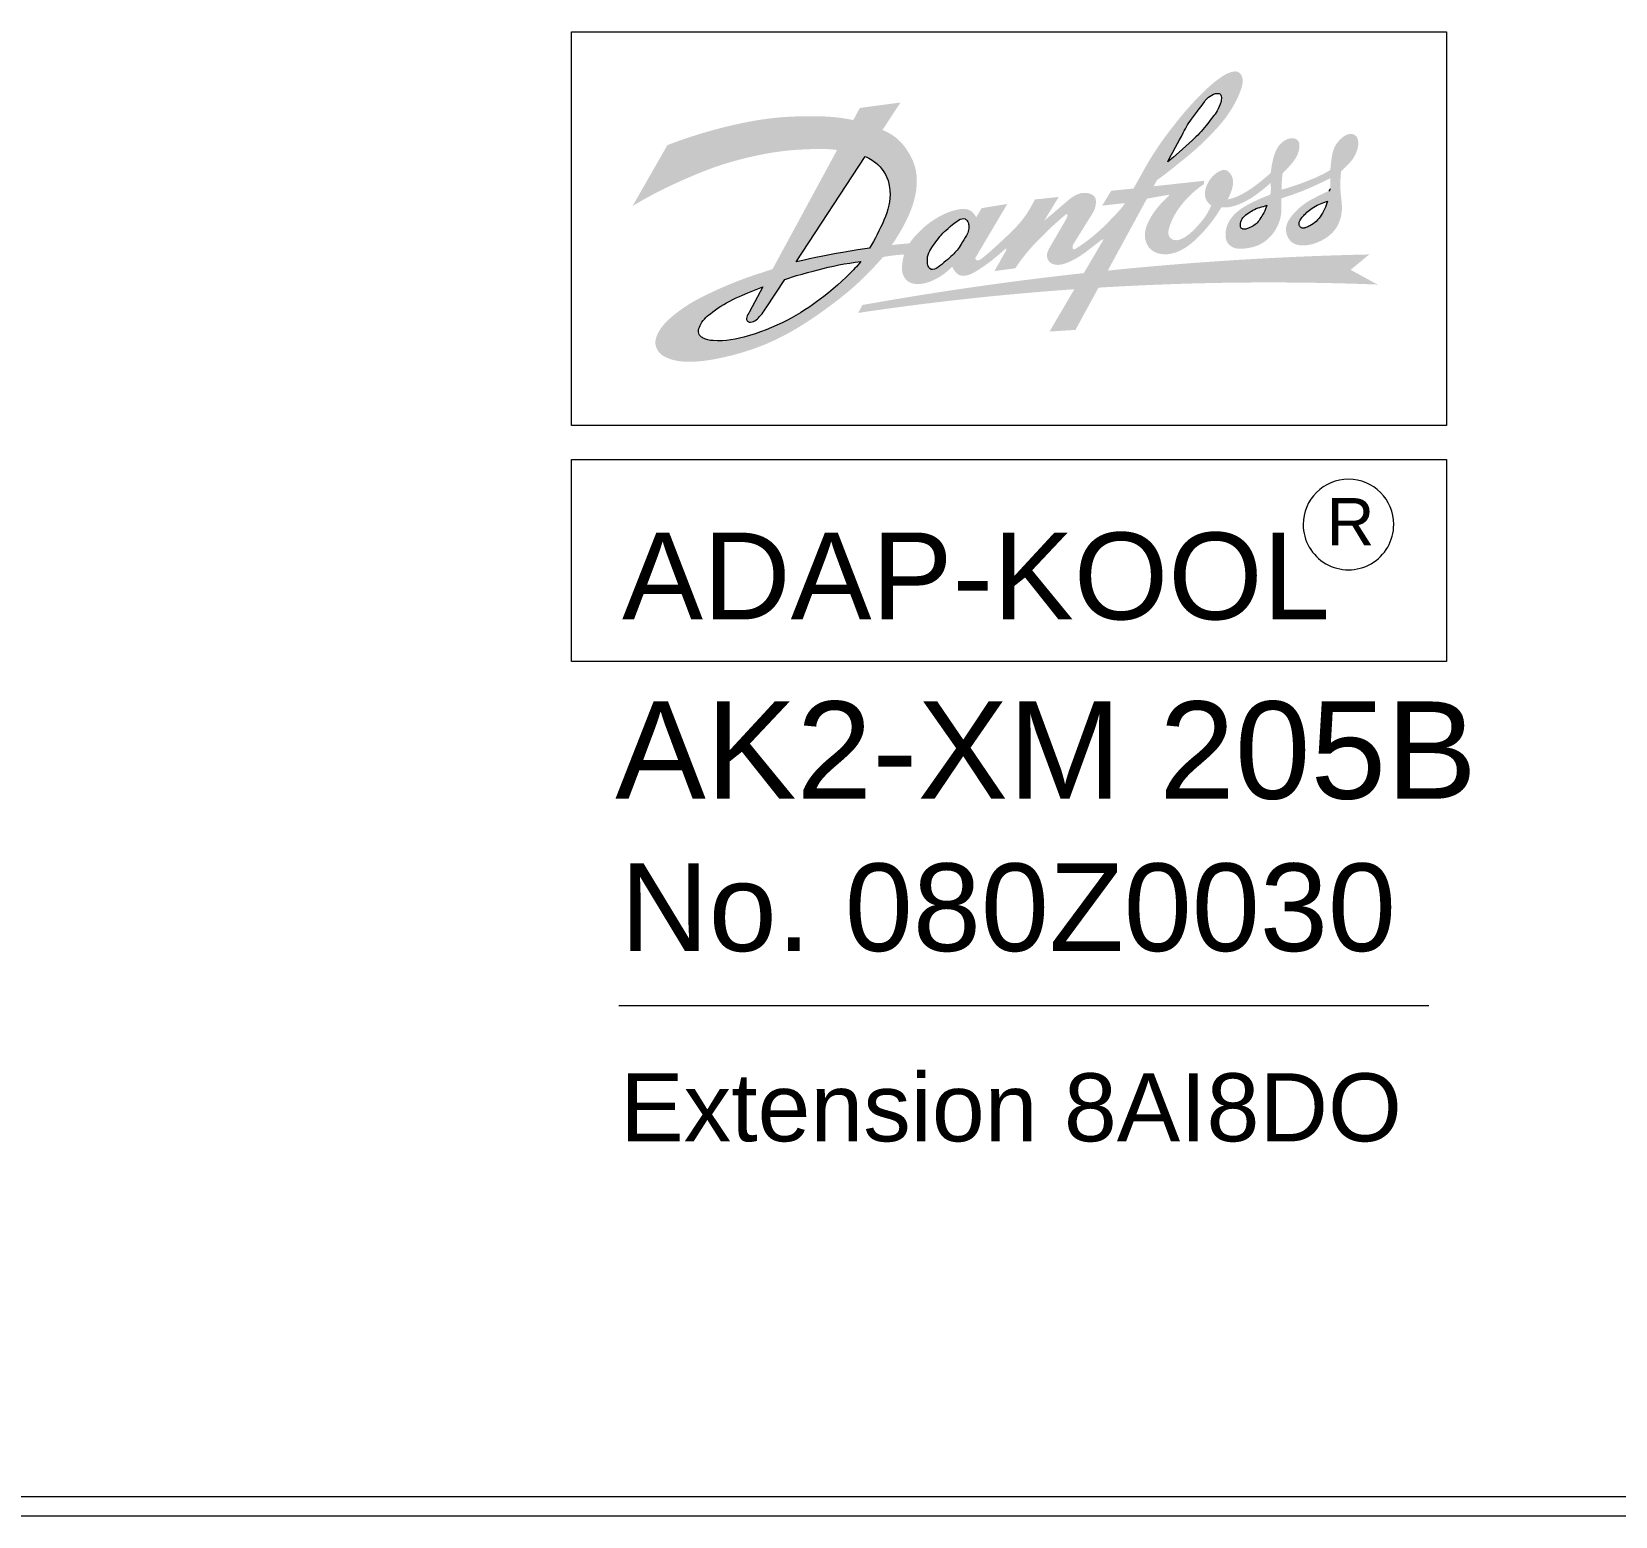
# Model space of a CAD drawing. Header units: inches. Extents: x 75782 to 87231, y -34126 to -18655.
# Drawn here: x 78842.4 to 78896.3, y -29414 to -29363.5 of the extents above; entities that cross this region are included whole.
import ezdxf

# ---------------------------------------------------------------- set-up
doc = ezdxf.new("R2010")
doc.units = ezdxf.units.IN
doc.header["$MEASUREMENT"] = 0
doc.layers.add('COMPONENTES', color=251, linetype='Continuous', lineweight=18)
doc.layers.add('Label', color=7, linetype='Continuous')
doc.styles.add('ARIAL', font='arial.ttf')

# ---------------------------------------------------------------- blocks, each defined once
blk = doc.blocks.new('*E21')
at = {"layer": 'Label', "ltscale": 0.005493}
h = blk.add_hatch(color=7, dxfattribs=at)
h.paths.add_polyline_path([(139.855, 216.484), (139.647, 216.274), (139.58, 216.198), (139.516, 216.12), (139.455, 216.039), (139.398, 215.955), (139.057, 215.925), (138.72, 215.892), (138.813, 216.025), (138.902, 216.161), (138.988, 216.3), (139.07, 216.441), (139.149, 216.583), (139.224, 216.728), (139.284, 216.847), (139.34, 216.968), (139.394, 217.09), (139.445, 217.213), (139.491, 217.338), (139.534, 217.466), (139.571, 217.595), (139.614, 217.775), (139.647, 217.958), (139.667, 218.143), (139.674, 218.328), (139.667, 218.513), (139.643, 218.694), (139.603, 218.872), (139.58, 218.947), (139.553, 219.021), (139.524, 219.094), (139.492, 219.166), (139.458, 219.237), (139.421, 219.307), (139.382, 219.376), (139.333, 219.458), (139.28, 219.537), (139.225, 219.615), (139.167, 219.69), (139.105, 219.762), (139.04, 219.831), (138.972, 219.897), (138.895, 219.963), (138.814, 220.025), (138.73, 220.083), (138.642, 220.137), (138.553, 220.186), (138.461, 220.231), (138.367, 220.271), (139.051, 221.316), (137.506, 221.111), (137.256, 220.649), (137.102, 220.679), (136.948, 220.705), (136.794, 220.729), (136.639, 220.748), (136.477, 220.764), (136.315, 220.777), (136.153, 220.786), (135.991, 220.792), (135.829, 220.795), (135.666, 220.796), (135.503, 220.795), (135.327, 220.793), (135.151, 220.789), (134.975, 220.782), (134.8, 220.774), (134.624, 220.763), (134.449, 220.749), (134.274, 220.732), (134.028, 220.704), (133.784, 220.67), (133.54, 220.632), (133.296, 220.588), (133.054, 220.54), (132.812, 220.488), (132.571, 220.433), (132.316, 220.371), (132.062, 220.305), (131.81, 220.236), (131.558, 220.163), (131.307, 220.087), (131.057, 220.007), (130.763, 219.908), (130.47, 219.804), (130.18, 219.696), (128.85, 217.374), (129.056, 217.497), (129.264, 217.617), (129.474, 217.734), (129.686, 217.847), (129.9, 217.957), (130.117, 218.064), (130.334, 218.167), (130.554, 218.268), (130.774, 218.367), (130.958, 218.449), (131.143, 218.528), (131.329, 218.606), (131.516, 218.682), (131.704, 218.755), (131.893, 218.825), (132.09, 218.893), (132.289, 218.958), (132.488, 219.02), (132.689, 219.078), (132.89, 219.133), (133.093, 219.185), (133.296, 219.234), (133.484, 219.277), (133.672, 219.317), (133.861, 219.354), (134.05, 219.389), (134.24, 219.42), (134.43, 219.447), (134.621, 219.471), (134.793, 219.489), (134.965, 219.504), (135.137, 219.517), (135.31, 219.527), (135.483, 219.535), (135.657, 219.542), (135.797, 219.546), (135.938, 219.548), (136.079, 219.548), (136.219, 219.545), (136.359, 219.538), (136.499, 219.526), (136.639, 219.51), (134.182, 214.974), (134.016, 214.917), (133.849, 214.863), (133.683, 214.81), (133.516, 214.756), (133.302, 214.682), (133.088, 214.605), (132.876, 214.525), (132.666, 214.442), (132.435, 214.346), (132.206, 214.247), (131.979, 214.145), (131.753, 214.038), (131.627, 213.978), (131.503, 213.915), (131.379, 213.851), (131.257, 213.785), (131.135, 213.716), (131.016, 213.645), (130.883, 213.561), (130.752, 213.472), (130.624, 213.38), (130.498, 213.284), (130.376, 213.184), (130.292, 213.111), (130.209, 213.036), (130.13, 212.958), (130.055, 212.876), (129.983, 212.789), (129.917, 212.698), (129.856, 212.601), (129.82, 212.535), (129.787, 212.466), (129.76, 212.395), (129.739, 212.324), (129.725, 212.251), (129.72, 212.178), (129.725, 212.106), (129.736, 212.046), (129.755, 211.988), (129.779, 211.932), (129.81, 211.877), (129.845, 211.826), (129.885, 211.779), (129.929, 211.736), (129.969, 211.704), (130.01, 211.675), (130.053, 211.649), (130.097, 211.625), (130.143, 211.604), (130.246, 211.562), (130.353, 211.527), (130.461, 211.5), (130.572, 211.479), (130.683, 211.464), (130.796, 211.454), (130.909, 211.448), (131.094, 211.446), (131.279, 211.454), (131.463, 211.469), (131.647, 211.491), (131.829, 211.518), (132.011, 211.551), (132.193, 211.588), (132.441, 211.643), (132.688, 211.704), (132.933, 211.771), (133.176, 211.845), (133.417, 211.924), (133.656, 212.011), (133.892, 212.104), (134.106, 212.197), (134.318, 212.295), (134.528, 212.398), (134.734, 212.507), (134.939, 212.621), (135.14, 212.739), (135.339, 212.861), (135.533, 212.985), (135.724, 213.112), (135.913, 213.243), (136.1, 213.376), (136.285, 213.511), (136.469, 213.648), (136.687, 213.814), (136.901, 213.984), (137.112, 214.158), (137.272, 214.297), (137.429, 214.439), (137.583, 214.584), (137.735, 214.732), (137.884, 214.883), (138.056, 215.063), (138.224, 215.247), (138.389, 215.435), (138.601, 215.47), (138.814, 215.498), (139.003, 215.516), (139.193, 215.529), (139.173, 215.46), (139.156, 215.389), (139.142, 215.318), (139.13, 215.246), (139.121, 215.185), (139.113, 215.124), (139.108, 215.062), (139.107, 215.001), (139.109, 214.94), (139.117, 214.88), (139.13, 214.82), (139.148, 214.764), (139.172, 214.709), (139.202, 214.657), (139.236, 214.608), (139.276, 214.563), (139.319, 214.523), (139.366, 214.489), (139.423, 214.459), (139.482, 214.436), (139.545, 214.42), (139.61, 214.41), (139.676, 214.405), (139.742, 214.406), (139.808, 214.41), (139.871, 214.418), (139.934, 214.428), (139.996, 214.442), (140.056, 214.458), (140.116, 214.477), (140.175, 214.497), (140.233, 214.52), (140.315, 214.556), (140.394, 214.595), (140.473, 214.637), (140.549, 214.682), (140.635, 214.738), (140.718, 214.798), (140.799, 214.862), (140.876, 214.929), (140.951, 214.999), (141.022, 215.072), (141.043, 215.022), (141.069, 214.974), (141.099, 214.927), (141.132, 214.883), (141.153, 214.858), (141.176, 214.834), (141.199, 214.811), (141.224, 214.79), (141.25, 214.771), (141.277, 214.755), (141.306, 214.741), (141.345, 214.728), (141.387, 214.72), (141.43, 214.717), (141.474, 214.718), (141.518, 214.723), (141.562, 214.731), (141.605, 214.741), (141.672, 214.762), (141.736, 214.787), (141.799, 214.816), (141.859, 214.848), (141.918, 214.882), (141.976, 214.918), (142.034, 214.955), (142.177, 215.05), (142.317, 215.148), (142.455, 215.249), (142.641, 215.397), (142.823, 215.55), (143.052, 215.749, -0.847826), (143.093, 215.716), (143.093, 215.716), (143.093, 215.716, -0.002036), (143.093, 215.716), (142.63, 214.899, -0.001608), (143.428, 215.005), (143.45, 215.041), (143.505, 215.128), (143.564, 215.213), (143.625, 215.297), (143.688, 215.379), (143.8, 215.522), (143.915, 215.661), (144.033, 215.797), (144.147, 215.921), (144.264, 216.043), (144.383, 216.164), (144.506, 216.286), (144.562, 216.342), (144.619, 216.398), (144.675, 216.453), (144.731, 216.507), (144.785, 216.56), (144.839, 216.61), (144.891, 216.658), (144.927, 216.691), (144.964, 216.723), (145.001, 216.756), (145.041, 216.791), (145.084, 216.828), (145.131, 216.87), (145.184, 216.917), (145.222, 216.951), (145.262, 216.986), (145.3, 217.017), (145.336, 217.043), (145.366, 217.061), (145.402, 217.07), (145.409, 217.042), (145.409, 217.019), (145.404, 216.99), (145.395, 216.959), (145.384, 216.927), (145.371, 216.896), (145.357, 216.87), (144.743, 215.813), (144.716, 215.765), (144.691, 215.716), (144.668, 215.665), (144.65, 215.612), (144.637, 215.559), (144.631, 215.505), (144.632, 215.451), (144.637, 215.418), (144.645, 215.386), (144.656, 215.355), (144.67, 215.325), (144.686, 215.296), (144.705, 215.27), (144.727, 215.246), (144.763, 215.215), (144.804, 215.189), (144.848, 215.169), (144.895, 215.154), (144.943, 215.143), (144.993, 215.137), (145.042, 215.135), (145.106, 215.138), (145.169, 215.146), (145.231, 215.16), (145.291, 215.177), (145.351, 215.198), (145.41, 215.221), (145.468, 215.246), (145.592, 215.303), (145.713, 215.366), (145.83, 215.435), (145.928, 215.498), (146.023, 215.564), (146.116, 215.633), (146.209, 215.703), (146.477, 215.908), (146.744, 216.115), (146.744, 216.115), (146.744, 216.115, -0.839581), (146.775, 216.087), (146.032, 214.821, 0.017077), (137.6, 213.606), (137.443, 213.306, -0.019543), (145.672, 214.207), (144.727, 212.597), (145.714, 212.658), (146.59, 214.267, -0.025095), (157.217, 214.385), (156.189, 214.946), (156.899, 215.532, 0.019997), (146.944, 214.917), (148.433, 217.655), (149.254, 217.802, -0.769126), (149.272, 217.765), (149.132, 217.636), (148.999, 217.5), (148.931, 217.424), (148.864, 217.347), (148.8, 217.267), (148.738, 217.185), (148.679, 217.1), (148.621, 217.011), (148.552, 216.894), (148.488, 216.773), (148.435, 216.648), (148.393, 216.52), (148.366, 216.39), (148.357, 216.259), (148.369, 216.129), (148.384, 216.063), (148.404, 215.998), (148.43, 215.935), (148.462, 215.875), (148.499, 215.818), (148.542, 215.766), (148.59, 215.719), (148.64, 215.679), (148.693, 215.644), (148.751, 215.615), (148.81, 215.59), (148.872, 215.571), (148.935, 215.556), (148.999, 215.545), (149.089, 215.538), (149.179, 215.538), (149.269, 215.546), (149.357, 215.561), (149.445, 215.582), (149.53, 215.608), (149.614, 215.64), (149.735, 215.695), (149.851, 215.76), (149.963, 215.832), (150.07, 215.911), (150.174, 215.995), (150.274, 216.084), (150.371, 216.176), (150.47, 216.275), (150.567, 216.377), (150.66, 216.481), (150.75, 216.587), (150.838, 216.696), (150.923, 216.806), (151.015, 216.933), (151.104, 217.062), (151.189, 217.193), (151.27, 217.327), (151.349, 217.322), (151.428, 217.322), (151.506, 217.327), (151.573, 217.335), (151.64, 217.348), (151.706, 217.364), (151.771, 217.382), (151.836, 217.404), (151.9, 217.427), (151.964, 217.453), (152.069, 217.499), (152.172, 217.549), (152.273, 217.603), (152.372, 217.66), (152.468, 217.721), (152.592, 217.806), (152.712, 217.896), (152.831, 217.989), (152.993, 218.122), (153.152, 218.26), (153.152, 218.14), (153.153, 218.02), (153.151, 217.9, -0.350304), (153.081, 217.788), (152.96, 217.742), (152.839, 217.694), (152.72, 217.642), (152.601, 217.588), (152.484, 217.532), (152.404, 217.492), (152.325, 217.452), (152.247, 217.409), (152.17, 217.365), (152.094, 217.318), (152.02, 217.269), (151.948, 217.216), (151.881, 217.163), (151.817, 217.107), (151.756, 217.047), (151.699, 216.984), (151.646, 216.917), (151.597, 216.848), (151.554, 216.775), (151.52, 216.708), (151.492, 216.639), (151.468, 216.568), (151.449, 216.496), (151.436, 216.422), (151.429, 216.346), (151.428, 216.27), (151.43, 216.225), (151.434, 216.18), (151.442, 216.135), (151.452, 216.091), (151.466, 216.049), (151.484, 216.009), (151.506, 215.971), (151.54, 215.927), (151.581, 215.887), (151.626, 215.852), (151.675, 215.822), (151.728, 215.797), (151.783, 215.777), (151.838, 215.762), (151.885, 215.754), (151.931, 215.749), (151.978, 215.747), (152.024, 215.747), (152.071, 215.749), (152.117, 215.753), (152.164, 215.758), (152.245, 215.769), (152.326, 215.782), (152.406, 215.799), (152.486, 215.818), (152.564, 215.842), (152.64, 215.869), (152.715, 215.902), (152.784, 215.937), (152.851, 215.977), (152.916, 216.02), (152.979, 216.067), (153.038, 216.118), (153.096, 216.172), (153.15, 216.229), (153.198, 216.285), (153.244, 216.343), (153.287, 216.404), (153.327, 216.467), (153.365, 216.531), (153.399, 216.597), (153.43, 216.665), (153.46, 216.738), (153.486, 216.813), (153.508, 216.889), (153.526, 216.966), (153.54, 217.044), (153.55, 217.122), (153.556, 217.201), (153.557, 217.266), (153.556, 217.331), (153.554, 217.397), (153.552, 217.462), (153.551, 217.527), (153.552, 217.593), (153.557, 217.668), (153.921, 217.787), (154.297, 217.926), (154.661, 218.075), (155.054, 218.257), (155.421, 218.441), (155.419, 218.325), (155.416, 218.21), (155.418, 218.044, -0.301092), (155.354, 217.946), (155.179, 217.867), (155.006, 217.784), (154.906, 217.734), (154.807, 217.683), (154.708, 217.63), (154.612, 217.575), (154.518, 217.516), (154.437, 217.461), (154.358, 217.402), (154.281, 217.34), (154.207, 217.275), (154.135, 217.206), (154.065, 217.134), (153.997, 217.059), (153.94, 216.989), (153.886, 216.916), (153.837, 216.84), (153.795, 216.761), (153.762, 216.679), (153.74, 216.595), (153.729, 216.507), (153.732, 216.423), (153.746, 216.339), (153.771, 216.256), (153.806, 216.177), (153.85, 216.105), (153.904, 216.041), (153.966, 215.987), (154.019, 215.953), (154.076, 215.927), (154.136, 215.907), (154.198, 215.892), (154.262, 215.882), (154.327, 215.877), (154.392, 215.876), (154.481, 215.88), (154.569, 215.89), (154.656, 215.906), (154.742, 215.927), (154.826, 215.953), (154.909, 215.984), (154.991, 216.018), (155.092, 216.067), (155.19, 216.122), (155.285, 216.183), (155.374, 216.251), (155.458, 216.324), (155.536, 216.404), (155.606, 216.491), (155.669, 216.587), (155.723, 216.689), (155.768, 216.795), (155.804, 216.906), (155.831, 217.019), (155.849, 217.133), (155.858, 217.248), (155.859, 217.339), (155.855, 217.429), (155.848, 217.519), (155.839, 217.609), (155.829, 217.699), (155.819, 217.789), (155.811, 217.879), (155.801, 218.021), (155.798, 218.164), (155.8, 218.306), (155.806, 218.437), (155.815, 218.568), (155.826, 218.698), (156.016, 218.888), (156.062, 218.933), (156.108, 218.978), (156.153, 219.024), (156.197, 219.071), (156.239, 219.121), (156.277, 219.172), (156.315, 219.231), (156.349, 219.293), (156.379, 219.357), (156.407, 219.421), (156.423, 219.465), (156.439, 219.509), (156.452, 219.554), (156.463, 219.599), (156.472, 219.646), (156.478, 219.694), (156.481, 219.743), (156.48, 219.796), (156.475, 219.85), (156.464, 219.902), (156.448, 219.952), (156.426, 219.998), (156.398, 220.038), (156.362, 220.07), (156.337, 220.086), (156.31, 220.098), (156.281, 220.108), (156.251, 220.114), (156.22, 220.118), (156.188, 220.119), (156.157, 220.117), (156.114, 220.111), (156.072, 220.099), (156.031, 220.083), (155.992, 220.064), (155.954, 220.042), (155.918, 220.017), (155.882, 219.99), (155.823, 219.939), (155.767, 219.885), (155.716, 219.827), (155.669, 219.766), (155.627, 219.702), (155.59, 219.635), (155.558, 219.566), (155.532, 219.495), (155.511, 219.422), (155.494, 219.348), (155.479, 219.273), (155.468, 219.197), (155.457, 219.121), (155.448, 219.045), (155.43, 218.896), (155.416, 218.746), (155.276, 218.664), (155.133, 218.588), (154.999, 218.523), (154.864, 218.461), (154.727, 218.402), (154.404, 218.274), (154.222, 218.207), (154.04, 218.144), (153.856, 218.084), (153.564, 217.999), (153.568, 218.065), (153.568, 218.133), (153.568, 218.201), (153.568, 218.268), (153.571, 218.336), (153.577, 218.408), (153.586, 218.481), (153.594, 218.553), (153.601, 218.626), (153.789, 218.815), (153.853, 218.884), (153.915, 218.954), (153.975, 219.026), (154.031, 219.1), (154.062, 219.144), (154.091, 219.19), (154.118, 219.236), (154.144, 219.284), (154.167, 219.335), (154.188, 219.388), (154.207, 219.443), (154.224, 219.51), (154.237, 219.58), (154.243, 219.649), (154.242, 219.715), (154.23, 219.778), (154.207, 219.834), (154.171, 219.881), (154.147, 219.901), (154.12, 219.918), (154.091, 219.932), (154.06, 219.944), (154.028, 219.952), (153.995, 219.957), (153.946, 219.959), (153.897, 219.955), (153.849, 219.944), (153.801, 219.929), (153.756, 219.91), (153.711, 219.887), (153.668, 219.861), (153.61, 219.821), (153.556, 219.776), (153.506, 219.728), (153.461, 219.676), (153.425, 219.626), (153.392, 219.573), (153.363, 219.517), (153.336, 219.46), (153.313, 219.402), (153.291, 219.342), (153.272, 219.282), (153.245, 219.185), (153.222, 219.088), (153.201, 218.991), (153.183, 218.893), (153.146, 218.635), (152.975, 218.483), (152.799, 218.336), (152.645, 218.215), (152.488, 218.1), (152.326, 217.989), (152.253, 217.942), (152.179, 217.896), (152.104, 217.852), (152.028, 217.811), (151.95, 217.772), (151.871, 217.737), (151.79, 217.705), (151.697, 217.674), (151.602, 217.648), (151.506, 217.626), (151.543, 217.695), (151.577, 217.766), (151.607, 217.838), (151.636, 217.912), (151.661, 217.983), (151.683, 218.055), (151.7, 218.129), (151.712, 218.203), (151.716, 218.278), (151.711, 218.354), (151.696, 218.43), (151.675, 218.491), (151.647, 218.55), (151.613, 218.605), (151.574, 218.655), (151.529, 218.696), (151.48, 218.727), (151.428, 218.746), (151.384, 218.751), (151.338, 218.748), (151.292, 218.738), (151.246, 218.722), (151.2, 218.702), (151.155, 218.678), (151.112, 218.651), (151.042, 218.601), (150.977, 218.546), (150.919, 218.488), (150.866, 218.425), (150.818, 218.358), (150.776, 218.288), (150.738, 218.214), (150.708, 218.147), (150.683, 218.078), (150.664, 218.007), (150.65, 217.935), (150.643, 217.863), (150.645, 217.792), (150.655, 217.721), (150.665, 217.681), (150.679, 217.641), (150.696, 217.603), (150.716, 217.567), (150.739, 217.532), (150.765, 217.5), (150.802, 217.464), (150.844, 217.432), (150.888, 217.405), (150.848, 217.317), (150.805, 217.23), (150.758, 217.145), (150.709, 217.062), (150.657, 216.981), (150.603, 216.905), (150.546, 216.831), (150.487, 216.759), (150.426, 216.688), (150.365, 216.619), (150.302, 216.551), (150.248, 216.495), (150.193, 216.44), (150.137, 216.386), (150.079, 216.334), (150.017, 216.284), (149.952, 216.237), (149.882, 216.192), (149.82, 216.156), (149.755, 216.124), (149.688, 216.099), (149.621, 216.081), (149.554, 216.074), (149.488, 216.078), (149.425, 216.097), (149.397, 216.111), (149.369, 216.129), (149.344, 216.149), (149.32, 216.172), (149.3, 216.197), (149.283, 216.223), (149.263, 216.272), (149.253, 216.323), (149.251, 216.377), (149.256, 216.433), (149.267, 216.489), (149.282, 216.546), (149.299, 216.601), (149.337, 216.71), (149.379, 216.814), (149.426, 216.913), (149.475, 217.009), (149.529, 217.101), (149.586, 217.191), (149.646, 217.279), (149.715, 217.374), (149.788, 217.466), (149.864, 217.557), (149.943, 217.645), (150.025, 217.731), (150.11, 217.814), (150.198, 217.894), (150.296, 217.979), (150.397, 218.059), (150.501, 218.136), (150.608, 218.21), (150.608, 218.336), (148.691, 218.128), (148.819, 218.364), (148.975, 218.475), (149.128, 218.59), (149.279, 218.708), (149.843, 219.158), (150, 219.286), (150.155, 219.417), (150.308, 219.55), (150.469, 219.699), (150.627, 219.851), (150.783, 220.006), (150.9, 220.126), (151.015, 220.247), (151.128, 220.37), (151.238, 220.496), (151.316, 220.589), (151.39, 220.685), (151.463, 220.782), (151.533, 220.882), (151.601, 220.983), (151.665, 221.085), (151.727, 221.19), (151.778, 221.28), (151.826, 221.372), (151.872, 221.465), (151.915, 221.559), (151.955, 221.655), (151.992, 221.753), (152.027, 221.852), (152.043, 221.904), (152.058, 221.957), (152.07, 222.011), (152.079, 222.065), (152.083, 222.119), (152.081, 222.174), (152.074, 222.23), (152.064, 222.271), (152.051, 222.31), (152.034, 222.349), (152.013, 222.384), (151.99, 222.416), (151.962, 222.444), (151.932, 222.467), (151.887, 222.487), (151.838, 222.498), (151.786, 222.5), (151.732, 222.495), (151.677, 222.484), (151.622, 222.469), (151.569, 222.451), (151.511, 222.427), (151.456, 222.401), (151.403, 222.372), (151.352, 222.342), (151.303, 222.31), (151.254, 222.277), (151.142, 222.197), (151.031, 222.113), (150.923, 222.025), (150.782, 221.903), (150.646, 221.776), (150.513, 221.647), (150.356, 221.487), (150.202, 221.323), (150.051, 221.157), (149.903, 220.988), (149.702, 220.749), (149.506, 220.506), (149.315, 220.259), (149.18, 220.081), (149.049, 219.901), (148.92, 219.719), (148.795, 219.534), (148.664, 219.332), (148.538, 219.127), (148.416, 218.919), (148.292, 218.7), (148.17, 218.479), (148.047, 218.259), (147.921, 218.04), (147.076, 217.957), (146.729, 217.39), (147.596, 217.486), (147.549, 217.412), (147.497, 217.34), (147.442, 217.271), (147.384, 217.205), (147.324, 217.139), (147.263, 217.075), (147.202, 217.011), (147.11, 216.915), (147.017, 216.819), (146.925, 216.724), (146.83, 216.63), (146.734, 216.536), (146.635, 216.444), (146.561, 216.378), (146.486, 216.313), (146.41, 216.25), (146.335, 216.189), (146.26, 216.129), (146.186, 216.072), (146.114, 216.018), (146.074, 215.989), (146.034, 215.959), (145.993, 215.93), (145.949, 215.9), (145.903, 215.868), (145.853, 215.834), (145.799, 215.797), (145.771, 215.779), (145.743, 215.761), (145.715, 215.745), (145.688, 215.733), (145.651, 215.723), (145.618, 215.738), (145.606, 215.772), (145.602, 215.799), (145.602, 215.843), (145.614, 215.884), (145.625, 215.908), (146.351, 217.075), (146.383, 217.13), (146.412, 217.187), (146.438, 217.246), (146.459, 217.307), (146.476, 217.37), (146.487, 217.434), (146.493, 217.5), (146.493, 217.534), (146.492, 217.568), (146.488, 217.601), (146.482, 217.633), (146.473, 217.664), (146.461, 217.694), (146.445, 217.721), (146.42, 217.752), (146.39, 217.78), (146.356, 217.803), (146.318, 217.823), (146.278, 217.839), (146.236, 217.853), (146.193, 217.863), (146.144, 217.871), (146.096, 217.875), (146.048, 217.876), (146, 217.874), (145.953, 217.868), (145.907, 217.859), (145.862, 217.847), (145.777, 217.816), (145.696, 217.777), (145.618, 217.73), (145.542, 217.677), (145.468, 217.62), (145.396, 217.56), (145.325, 217.5), (145.145, 217.345), (144.967, 217.192), (144.747, 217.004), (144.526, 216.817), (145.074, 217.721), (144.175, 217.626), (144.121, 217.531), (144.068, 217.435), (144.015, 217.339), (143.96, 217.244), (143.903, 217.151), (143.844, 217.059), (143.763, 216.944), (143.677, 216.833), (143.587, 216.724), (143.493, 216.619), (143.397, 216.516), (143.298, 216.416), (143.197, 216.318), (142.971, 216.104), (142.74, 215.892), (142.666, 215.824), (142.592, 215.757), (142.519, 215.69), (142.446, 215.625), (142.375, 215.563), (142.342, 215.535), (142.309, 215.507), (142.276, 215.479), (142.24, 215.451), (142.203, 215.421), (142.163, 215.39), (142.131, 215.366), (142.098, 215.343), (142.065, 215.324), (142.031, 215.31), (141.998, 215.304), (141.966, 215.308), (141.932, 215.327), (141.912, 215.35), (141.9, 215.375), (141.901, 215.397), (143.119, 217.453), (142.141, 217.295), (141.936, 216.948), (141.91, 216.994), (141.88, 217.039), (141.846, 217.082), (141.81, 217.122), (141.771, 217.159), (141.729, 217.19), (141.684, 217.216), (141.621, 217.242), (141.553, 217.257), (141.484, 217.264), (141.412, 217.264), (141.34, 217.257), (141.267, 217.246), (141.195, 217.232), (141.107, 217.211), (141.021, 217.187), (140.938, 217.16), (140.856, 217.129), (140.775, 217.096), (140.696, 217.06), (140.611, 217.019), (140.528, 216.974), (140.446, 216.927), (140.365, 216.877), (140.286, 216.825), (140.207, 216.771), (140.086, 216.681), (139.968, 216.585)])
h.paths.add_polyline_path([(140.444, 216.077), (140.495, 216.145), (140.545, 216.21), (140.596, 216.27), (140.659, 216.338), (140.724, 216.401), (140.793, 216.463), (140.867, 216.526), (140.949, 216.595), (141.037, 216.668), (141.132, 216.743), (141.198, 216.792), (141.264, 216.835), (141.33, 216.869), (141.394, 216.891), (141.455, 216.897), (141.51, 216.885), (141.558, 216.854), (141.578, 216.833), (141.596, 216.808), (141.612, 216.78), (141.626, 216.749), (141.637, 216.717), (141.646, 216.683), (141.652, 216.649), (141.658, 216.586), (141.655, 216.525), (141.646, 216.466), (141.631, 216.409), (141.611, 216.356), (141.587, 216.304), (141.56, 216.253), (141.514, 216.173), (141.466, 216.091), (141.417, 216.009), (141.369, 215.924), (141.327, 215.861), (141.286, 215.802), (141.245, 215.748), (141.204, 215.696), (141.165, 215.648), (141.125, 215.603), (141.085, 215.561), (141.031, 215.507), (140.975, 215.455), (140.916, 215.402), (140.852, 215.345), (140.783, 215.284), (140.708, 215.219), (140.628, 215.151), (140.556, 215.094), (140.484, 215.041), (140.411, 214.998), (140.342, 214.968), (140.277, 214.955), (140.219, 214.964), (140.17, 214.993), (140.147, 215.019), (140.127, 215.05), (140.111, 215.087), (140.097, 215.127), (140.087, 215.17), (140.08, 215.215), (140.076, 215.261), (140.076, 215.352), (140.087, 215.438), (140.106, 215.519), (140.134, 215.594), (140.167, 215.664), (140.206, 215.731), (140.249, 215.797), (140.296, 215.866), (140.344, 215.936), (140.394, 216.007)], flags=16)
h.paths.add_polyline_path([(138.423, 216.836), (138.362, 216.699), (138.297, 216.563), (138.231, 216.428), (138.164, 216.294), (138.095, 216.162), (138.024, 216.03), (137.95, 215.901), (137.873, 215.772), (137.426, 215.709), (137.143, 215.66), (136.859, 215.608), (136.603, 215.562), (136.346, 215.517), (136.09, 215.469), (135.835, 215.419), (135.582, 215.365), (135.331, 215.307), (135.08, 215.246), (137.706, 219.26), (137.777, 219.23), (137.846, 219.196), (137.914, 219.16), (137.98, 219.12), (138.043, 219.076), (138.105, 219.03), (138.195, 218.951), (138.278, 218.865), (138.354, 218.773), (138.423, 218.674), (138.483, 218.571), (138.535, 218.463), (138.578, 218.352), (138.615, 218.22), (138.64, 218.087), (138.653, 217.951), (138.657, 217.814), (138.65, 217.677), (138.634, 217.54), (138.609, 217.406), (138.574, 217.259), (138.53, 217.116), (138.479, 216.975)], flags=16)
h.paths.add_polyline_path([(137.537, 215.261), (137.486, 215.194), (137.433, 215.129), (137.377, 215.066), (137.319, 215.005), (137.26, 214.944), (137.2, 214.884), (137.14, 214.825), (136.98, 214.668), (136.819, 214.513), (136.654, 214.363), (136.485, 214.217), (136.311, 214.075), (136.134, 213.937), (135.992, 213.829), (135.849, 213.722), (135.704, 213.617), (135.558, 213.516), (135.409, 213.417), (135.24, 213.31), (135.069, 213.208), (134.896, 213.111), (134.72, 213.017), (134.542, 212.928), (134.341, 212.833), (134.139, 212.744), (133.934, 212.661), (133.726, 212.583), (133.516, 212.511), (133.303, 212.445), (133.088, 212.386), (132.924, 212.346), (132.758, 212.311), (132.592, 212.282), (132.425, 212.26), (132.258, 212.247), (132.091, 212.243), (131.925, 212.25), (131.874, 212.254), (131.824, 212.26), (131.774, 212.268), (131.724, 212.279), (131.675, 212.292), (131.626, 212.309), (131.578, 212.329), (131.544, 212.345), (131.512, 212.364), (131.482, 212.384), (131.453, 212.407), (131.428, 212.431), (131.406, 212.458), (131.388, 212.486), (131.37, 212.537), (131.364, 212.592), (131.367, 212.649), (131.379, 212.708), (131.398, 212.767), (131.423, 212.825), (131.452, 212.881), (131.494, 212.95), (131.54, 213.014), (131.59, 213.072), (131.643, 213.127), (131.698, 213.178), (131.755, 213.227), (131.814, 213.275), (131.912, 213.35), (132.012, 213.423), (132.114, 213.494), (132.218, 213.563), (132.325, 213.628), (132.433, 213.69), (132.552, 213.755), (132.674, 213.815), (132.796, 213.873), (132.92, 213.93), (133.044, 213.984), (133.235, 214.067), (133.428, 214.148), (133.622, 214.225), (133.816, 214.3), (133.299, 213.344), (133.273, 213.298), (133.245, 213.248), (133.22, 213.197), (133.2, 213.145), (133.19, 213.095), (133.192, 213.049), (133.212, 213.008), (133.228, 212.99), (133.249, 212.975), (133.272, 212.965), (133.297, 212.958), (133.322, 212.955), (133.347, 212.955), (133.404, 212.963), (133.458, 212.981), (133.51, 213.008), (133.559, 213.041), (133.605, 213.079), (133.649, 213.121), (133.69, 213.164), (133.737, 213.219), (133.781, 213.274), (133.823, 213.33), (133.863, 213.387), (133.901, 213.445), (133.94, 213.503), (134.646, 214.582), (135.094, 214.725), (135.303, 214.786), (135.513, 214.843), (135.724, 214.899), (135.917, 214.949), (136.11, 214.998), (136.303, 215.044), (136.497, 215.088), (136.703, 215.13), (136.911, 215.169), (137.119, 215.203), (137.328, 215.234)], flags=16)
h.paths.add_polyline_path([(149.236, 219.061), (149.325, 219.245), (149.42, 219.43), (149.519, 219.613), (149.596, 219.752), (149.672, 219.891), (149.747, 220.028), (149.819, 220.165), (149.859, 220.24), (149.898, 220.314), (149.939, 220.389), (149.982, 220.463), (150.027, 220.538), (150.076, 220.612), (150.127, 220.686), (150.202, 220.785), (150.279, 220.884), (150.356, 220.981), (150.43, 221.076), (150.499, 221.168), (150.561, 221.256), (150.621, 221.341), (150.656, 221.387), (150.693, 221.432), (150.736, 221.477), (150.784, 221.52), (150.839, 221.561), (150.902, 221.599), (150.97, 221.631), (151.008, 221.645), (151.046, 221.656), (151.083, 221.663), (151.118, 221.667), (151.151, 221.665), (151.181, 221.659), (151.207, 221.647), (151.233, 221.624), (151.252, 221.594), (151.265, 221.556), (151.27, 221.512), (151.27, 221.464), (151.264, 221.413), (151.255, 221.361), (151.227, 221.258), (151.192, 221.163), (151.153, 221.078), (151.112, 221.004), (151.07, 220.939), (151.027, 220.878), (150.982, 220.819), (150.938, 220.762), (150.892, 220.702), (150.843, 220.64), (150.792, 220.574), (150.74, 220.506), (150.687, 220.438), (150.632, 220.37), (150.567, 220.291), (150.501, 220.216), (150.435, 220.144), (150.369, 220.075), (150.302, 220.009), (150.234, 219.945), (150.166, 219.881), (150.044, 219.768), (149.918, 219.654), (149.791, 219.539), (149.662, 219.424), (149.449, 219.238)], flags=16)
h.paths.add_polyline_path([(151.992, 216.643), (151.992, 216.677), (151.995, 216.712), (152.009, 216.775), (152.03, 216.833), (152.057, 216.885), (152.09, 216.931), (152.126, 216.971), (152.165, 217.006), (152.207, 217.04), (152.257, 217.077), (152.308, 217.113), (152.361, 217.149), (152.417, 217.185), (152.473, 217.218), (152.531, 217.248), (152.597, 217.277), (152.664, 217.302), (152.732, 217.323), (152.8, 217.343), (152.869, 217.362), (152.937, 217.383), (153.004, 217.406), (152.98, 217.336), (152.951, 217.264), (152.918, 217.191), (152.881, 217.117), (152.84, 217.043), (152.808, 216.987), (152.773, 216.933), (152.738, 216.88), (152.702, 216.83), (152.666, 216.784), (152.629, 216.741), (152.59, 216.703), (152.552, 216.669), (152.51, 216.637), (152.464, 216.608), (152.413, 216.58), (152.357, 216.553), (152.296, 216.528), (152.232, 216.507), (152.202, 216.499), (152.172, 216.494), (152.144, 216.491), (152.102, 216.491), (152.056, 216.506), (152.019, 216.54), (152.002, 216.581), (151.995, 216.611)], flags=16)
h.paths.add_polyline_path([(154.228, 216.733), (154.234, 216.76), (154.244, 216.787), (154.262, 216.827), (154.294, 216.878), (154.321, 216.916), (154.348, 216.951), (154.377, 216.986), (154.405, 217.019), (154.435, 217.051), (154.479, 217.096), (154.525, 217.139), (154.574, 217.181), (154.625, 217.222), (154.677, 217.261), (154.731, 217.298), (154.791, 217.337), (154.852, 217.373), (154.914, 217.407), (154.977, 217.438), (155.042, 217.466), (155.173, 217.516), (155.306, 217.563), (155.286, 217.487), (155.261, 217.411), (155.232, 217.334), (155.198, 217.257), (155.159, 217.179), (155.116, 217.103), (155.07, 217.027), (155.025, 216.963), (154.978, 216.902), (154.928, 216.844), (154.876, 216.792), (154.822, 216.744), (154.766, 216.702), (154.707, 216.665), (154.673, 216.645), (154.638, 216.626), (154.602, 216.607), (154.564, 216.589), (154.526, 216.571), (154.474, 216.549), (154.425, 216.535), (154.378, 216.532), (154.333, 216.541), (154.293, 216.563), (154.26, 216.596), (154.236, 216.638), (154.224, 216.69)], flags=16)
blk = doc.blocks.new('AK2-XM')
at = {"layer": 'COMPONENTES'}
for p, q in [((31879.867, 23313.122), (31909.664, 23313.122)), ((31879.867, 23299.714), (31879.867, 23313.122)), ((31909.664, 23313.122), (31909.664, 23299.714)), ((31909.664, 23299.714), (31879.867, 23299.714)), ((31879.867, 23298.551), (31909.664, 23298.551)), ((31879.867, 23291.675), (31879.867, 23298.551)), ((31909.664, 23298.551), (31909.664, 23291.675)), ((31909.664, 23291.675), (31879.867, 23291.675)), ((31881.478, 23279.959), (31909.059, 23279.959)), ((32014.649, 23263.222), (31781.959, 23263.222)), ((32014.649, 23262.564), (31781.959, 23262.564))]:
    blk.add_line(p, q, dxfattribs=at)
at = {"layer": 'COMPONENTES', "ltscale": 0.054929}
for p, q in [((31901.31, 23310.576), (31901.366, 23310.655)), ((31901.366, 23310.655), (31901.42, 23310.731)), ((31901.42, 23310.731), (31901.451, 23310.773)), ((31901.451, 23310.773), (31901.485, 23310.813)), ((31901.485, 23310.813), (31901.522, 23310.853)), ((31901.522, 23310.853), (31901.565, 23310.891)), ((31901.565, 23310.891), (31901.615, 23310.928)), ((31901.615, 23310.928), (31901.671, 23310.962)), ((31901.671, 23310.962), (31901.732, 23310.991)), ((31901.732, 23310.991), (31901.766, 23311.003)), ((31901.766, 23311.003), (31901.8, 23311.013)), ((31901.8, 23311.013), (31901.833, 23311.02)), ((31901.833, 23311.02), (31901.864, 23311.022)), ((31901.864, 23311.022), (31901.894, 23311.021)), ((31901.894, 23311.021), (31901.92, 23311.015)), ((31901.92, 23311.015), (31901.944, 23311.005)), ((31901.962, 23310.657), (31901.93, 23310.572)), ((31901.944, 23311.005), (31901.967, 23310.985)), ((31901.987, 23310.749), (31901.962, 23310.657)), ((31901.967, 23310.985), (31901.984, 23310.957)), ((31901.984, 23310.957), (31901.995, 23310.923)), ((31901.995, 23310.796), (31901.987, 23310.749)), ((31901.995, 23310.923), (31902, 23310.884)), ((31902, 23310.841), (31901.995, 23310.796)), ((31902, 23310.884), (31902, 23310.841)), ((31900.932, 23310.079), (31900.978, 23310.145)), ((31900.978, 23310.145), (31901.045, 23310.234)), ((31901.045, 23310.234), (31901.114, 23310.323)), ((31901.114, 23310.323), (31901.183, 23310.41)), ((31901.183, 23310.41), (31901.249, 23310.494)), ((31901.249, 23310.494), (31901.31, 23310.576)), ((31901.662, 23310.16), (31901.618, 23310.104)), ((31901.703, 23310.213), (31901.662, 23310.16)), ((31901.743, 23310.264), (31901.703, 23310.213)), ((31901.783, 23310.317), (31901.743, 23310.264)), ((31901.822, 23310.371), (31901.783, 23310.317)), ((31901.859, 23310.43), (31901.822, 23310.371)), ((31901.895, 23310.496), (31901.859, 23310.43)), ((31901.93, 23310.572), (31901.895, 23310.496)), ((31900.638, 23309.557), (31900.703, 23309.679)), ((31900.703, 23309.679), (31900.738, 23309.746)), ((31900.738, 23309.746), (31900.774, 23309.813)), ((31900.774, 23309.813), (31900.81, 23309.88)), ((31900.81, 23309.88), (31900.848, 23309.946)), ((31900.848, 23309.946), (31900.889, 23310.013)), ((31900.889, 23310.013), (31900.932, 23310.079)), ((31901.194, 23309.599), (31901.134, 23309.54)), ((31901.253, 23309.661), (31901.194, 23309.599)), ((31901.312, 23309.725), (31901.253, 23309.661)), ((31901.371, 23309.792), (31901.312, 23309.725)), ((31901.43, 23309.862), (31901.371, 23309.792)), ((31901.478, 23309.923), (31901.43, 23309.862)), ((31901.526, 23309.984), (31901.478, 23309.923)), ((31901.573, 23310.045), (31901.526, 23309.984)), ((31901.618, 23310.104), (31901.573, 23310.045)), ((31900.345, 23309.022), (31900.434, 23309.186)), ((31900.434, 23309.186), (31900.503, 23309.31)), ((31900.503, 23309.31), (31900.571, 23309.434)), ((31900.677, 23309.12), (31900.562, 23309.016)), ((31900.571, 23309.434), (31900.638, 23309.557)), ((31900.791, 23309.223), (31900.677, 23309.12)), ((31900.903, 23309.325), (31900.791, 23309.223)), ((31901.013, 23309.425), (31900.903, 23309.325)), ((31901.074, 23309.482), (31901.013, 23309.425)), ((31901.134, 23309.54), (31901.074, 23309.482)), ((31887.521, 23305.28), (31889.869, 23308.87)), ((31889.869, 23308.87), (31889.932, 23308.843)), ((31889.932, 23308.843), (31889.994, 23308.813)), ((31889.994, 23308.813), (31890.055, 23308.78)), ((31890.055, 23308.78), (31890.114, 23308.745)), ((31890.114, 23308.745), (31890.171, 23308.706)), ((31890.171, 23308.706), (31890.226, 23308.664)), ((31890.226, 23308.664), (31890.306, 23308.594)), ((31890.306, 23308.594), (31890.381, 23308.517)), ((31890.381, 23308.517), (31890.449, 23308.434)), ((31900.181, 23308.692), (31900.261, 23308.857)), ((31900.371, 23308.851), (31900.181, 23308.692)), ((31900.261, 23308.857), (31900.345, 23309.022)), ((31900.562, 23309.016), (31900.371, 23308.851)), ((31890.449, 23308.434), (31890.51, 23308.346)), ((31890.51, 23308.346), (31890.564, 23308.254)), ((31890.564, 23308.254), (31890.611, 23308.157)), ((31890.611, 23308.157), (31890.649, 23308.058)), ((31890.649, 23308.058), (31890.682, 23307.94)), ((31890.682, 23307.94), (31890.704, 23307.821)), ((31890.713, 23307.454), (31890.699, 23307.332)), ((31890.704, 23307.821), (31890.716, 23307.699)), ((31890.719, 23307.577), (31890.713, 23307.454)), ((31890.716, 23307.699), (31890.719, 23307.577)), ((31890.606, 23306.952), (31890.561, 23306.826)), ((31890.645, 23307.081), (31890.606, 23306.952)), ((31890.677, 23307.212), (31890.645, 23307.081)), ((31890.699, 23307.332), (31890.677, 23307.212)), ((31902.801, 23306.854), (31902.838, 23306.885)), ((31902.838, 23306.885), (31902.883, 23306.917)), ((31902.883, 23306.917), (31902.929, 23306.95)), ((31902.929, 23306.95), (31902.976, 23306.982)), ((31902.976, 23306.982), (31903.026, 23307.014)), ((31903.026, 23307.014), (31903.076, 23307.044)), ((31903.076, 23307.044), (31903.128, 23307.071)), ((31903.128, 23307.071), (31903.187, 23307.097)), ((31903.187, 23307.097), (31903.247, 23307.119)), ((31903.247, 23307.119), (31903.308, 23307.138)), ((31903.308, 23307.138), (31903.369, 23307.156)), ((31903.369, 23307.156), (31903.43, 23307.173)), ((31903.405, 23306.887), (31903.375, 23306.838)), ((31903.441, 23306.954), (31903.405, 23306.887)), ((31903.43, 23307.173), (31903.491, 23307.191)), ((31903.474, 23307.02), (31903.441, 23306.954)), ((31903.503, 23307.085), (31903.474, 23307.02)), ((31903.491, 23307.191), (31903.551, 23307.212)), ((31903.529, 23307.149), (31903.503, 23307.085)), ((31903.551, 23307.212), (31903.529, 23307.149)), ((31904.804, 23306.866), (31904.831, 23306.894)), ((31904.831, 23306.894), (31904.87, 23306.935)), ((31904.87, 23306.935), (31904.912, 23306.973)), ((31904.912, 23306.973), (31904.955, 23307.011)), ((31904.955, 23307.011), (31905.001, 23307.047)), ((31905.001, 23307.047), (31905.048, 23307.082)), ((31905.048, 23307.082), (31905.096, 23307.116)), ((31905.096, 23307.116), (31905.149, 23307.15)), ((31905.149, 23307.15), (31905.204, 23307.183)), ((31905.204, 23307.183), (31905.259, 23307.213)), ((31905.259, 23307.213), (31905.316, 23307.24)), ((31905.316, 23307.24), (31905.373, 23307.265)), ((31905.398, 23306.873), (31905.359, 23306.816)), ((31905.373, 23307.265), (31905.491, 23307.31)), ((31905.44, 23306.941), (31905.398, 23306.873)), ((31905.479, 23307.009), (31905.44, 23306.941)), ((31905.513, 23307.078), (31905.479, 23307.009)), ((31905.491, 23307.31), (31905.61, 23307.353)), ((31905.543, 23307.148), (31905.513, 23307.078)), ((31905.57, 23307.216), (31905.543, 23307.148)), ((31905.592, 23307.285), (31905.57, 23307.216)), ((31905.61, 23307.353), (31905.592, 23307.285)), ((31890.339, 23306.337), (31890.278, 23306.218)), ((31890.398, 23306.458), (31890.339, 23306.337)), ((31890.456, 23306.579), (31890.398, 23306.458)), ((31890.51, 23306.702), (31890.456, 23306.579)), ((31890.561, 23306.826), (31890.51, 23306.702)), ((31892.568, 23306.313), (31892.63, 23306.368)), ((31892.63, 23306.368), (31892.696, 23306.425)), ((31892.696, 23306.425), (31892.769, 23306.486)), ((31892.769, 23306.486), (31892.848, 23306.552)), ((31892.848, 23306.552), (31892.933, 23306.619)), ((31892.933, 23306.619), (31892.992, 23306.663)), ((31892.992, 23306.663), (31893.051, 23306.701)), ((31893.051, 23306.701), (31893.11, 23306.732)), ((31893.11, 23306.732), (31893.168, 23306.751)), ((31893.168, 23306.751), (31893.222, 23306.757)), ((31893.222, 23306.757), (31893.271, 23306.746)), ((31893.271, 23306.746), (31893.314, 23306.718)), ((31893.314, 23306.718), (31893.332, 23306.699)), ((31893.332, 23306.699), (31893.348, 23306.677)), ((31893.348, 23306.677), (31893.363, 23306.652)), ((31893.363, 23306.652), (31893.375, 23306.625)), ((31893.375, 23306.625), (31893.385, 23306.596)), ((31893.393, 23306.371), (31893.379, 23306.321)), ((31893.385, 23306.596), (31893.393, 23306.566)), ((31893.393, 23306.566), (31893.399, 23306.535)), ((31893.401, 23306.424), (31893.393, 23306.371)), ((31893.399, 23306.535), (31893.403, 23306.479)), ((31893.403, 23306.479), (31893.401, 23306.424)), ((31902.646, 23306.56), (31902.649, 23306.591)), ((31902.646, 23306.53), (31902.646, 23306.56)), ((31902.649, 23306.501), (31902.646, 23306.53)), ((31902.649, 23306.591), (31902.661, 23306.648)), ((31902.655, 23306.474), (31902.649, 23306.501)), ((31902.665, 23306.45), (31902.655, 23306.474)), ((31902.661, 23306.648), (31902.68, 23306.7)), ((31902.679, 23306.43), (31902.665, 23306.45)), ((31902.696, 23306.414), (31902.679, 23306.43)), ((31902.68, 23306.7), (31902.704, 23306.746)), ((31902.714, 23306.404), (31902.696, 23306.414)), ((31902.704, 23306.746), (31902.733, 23306.787)), ((31902.734, 23306.397), (31902.714, 23306.404)), ((31902.733, 23306.787), (31902.766, 23306.822)), ((31902.757, 23306.394), (31902.734, 23306.397)), ((31902.782, 23306.394), (31902.757, 23306.394)), ((31902.766, 23306.822), (31902.801, 23306.854)), ((31902.807, 23306.396), (31902.782, 23306.394)), ((31902.833, 23306.401), (31902.807, 23306.396)), ((31902.86, 23306.408), (31902.833, 23306.401)), ((31902.918, 23306.427), (31902.86, 23306.408)), ((31902.973, 23306.449), (31902.918, 23306.427)), ((31903.023, 23306.473), (31902.973, 23306.449)), ((31903.068, 23306.498), (31903.023, 23306.473)), ((31903.109, 23306.524), (31903.068, 23306.498)), ((31903.146, 23306.553), (31903.109, 23306.524)), ((31903.181, 23306.583), (31903.146, 23306.553)), ((31903.215, 23306.618), (31903.181, 23306.583)), ((31903.248, 23306.656), (31903.215, 23306.618)), ((31903.281, 23306.697), (31903.248, 23306.656)), ((31903.313, 23306.742), (31903.281, 23306.697)), ((31903.345, 23306.789), (31903.313, 23306.742)), ((31903.375, 23306.838), (31903.345, 23306.789)), ((31904.644, 23306.585), (31904.646, 23306.61)), ((31904.645, 23306.559), (31904.644, 23306.585)), ((31904.651, 23306.535), (31904.645, 23306.559)), ((31904.646, 23306.61), (31904.651, 23306.634)), ((31904.651, 23306.634), (31904.66, 23306.659)), ((31904.659, 23306.515), (31904.651, 23306.535)), ((31904.669, 23306.497), (31904.659, 23306.515)), ((31904.66, 23306.659), (31904.671, 23306.682)), ((31904.682, 23306.48), (31904.669, 23306.497)), ((31904.671, 23306.682), (31904.683, 23306.705)), ((31904.696, 23306.465), (31904.682, 23306.48)), ((31904.683, 23306.705), (31904.705, 23306.74)), ((31904.713, 23306.453), (31904.696, 23306.465)), ((31904.705, 23306.74), (31904.729, 23306.773)), ((31904.731, 23306.443), (31904.713, 23306.453)), ((31904.729, 23306.773), (31904.753, 23306.805)), ((31904.75, 23306.436), (31904.731, 23306.443)), ((31904.77, 23306.432), (31904.75, 23306.436)), ((31904.753, 23306.805), (31904.779, 23306.836)), ((31904.791, 23306.431), (31904.77, 23306.432)), ((31904.779, 23306.836), (31904.804, 23306.866)), ((31904.813, 23306.433), (31904.791, 23306.431)), ((31904.834, 23306.437), (31904.813, 23306.433)), ((31904.855, 23306.443), (31904.834, 23306.437)), ((31904.877, 23306.45), (31904.855, 23306.443)), ((31904.912, 23306.465), (31904.877, 23306.45)), ((31904.947, 23306.481), (31904.912, 23306.465)), ((31904.98, 23306.498), (31904.947, 23306.481)), ((31905.012, 23306.514), (31904.98, 23306.498)), ((31905.044, 23306.531), (31905.012, 23306.514)), ((31905.074, 23306.549), (31905.044, 23306.531)), ((31905.127, 23306.582), (31905.074, 23306.549)), ((31905.177, 23306.62), (31905.127, 23306.582)), ((31905.226, 23306.662), (31905.177, 23306.62)), ((31905.272, 23306.709), (31905.226, 23306.662)), ((31905.316, 23306.761), (31905.272, 23306.709)), ((31905.359, 23306.816), (31905.316, 23306.761)), ((31890.087, 23305.866), (31890.019, 23305.751)), ((31890.153, 23305.982), (31890.087, 23305.866)), ((31890.217, 23306.099), (31890.153, 23305.982)), ((31890.278, 23306.218), (31890.217, 23306.099)), ((31892.144, 23305.773), (31892.185, 23305.835)), ((31892.185, 23305.835), (31892.229, 23305.898)), ((31892.229, 23305.898), (31892.273, 23305.961)), ((31892.273, 23305.961), (31892.318, 23306.023)), ((31892.318, 23306.023), (31892.363, 23306.084)), ((31892.363, 23306.084), (31892.408, 23306.142)), ((31892.408, 23306.142), (31892.454, 23306.196)), ((31892.454, 23306.196), (31892.51, 23306.257)), ((31892.51, 23306.257), (31892.568, 23306.313)), ((31893.107, 23305.83), (31893.07, 23305.778)), ((31893.145, 23305.886), (31893.107, 23305.83)), ((31893.188, 23305.962), (31893.145, 23305.886)), ((31893.232, 23306.036), (31893.188, 23305.962)), ((31893.275, 23306.109), (31893.232, 23306.036)), ((31893.316, 23306.181), (31893.275, 23306.109)), ((31893.34, 23306.226), (31893.316, 23306.181)), ((31893.361, 23306.272), (31893.34, 23306.226)), ((31893.379, 23306.321), (31893.361, 23306.272)), ((31897.952, 23306.057), (31897.952, 23306.057)), ((31887.745, 23305.335), (31887.521, 23305.28)), ((31887.97, 23305.387), (31887.745, 23305.335)), ((31888.195, 23305.435), (31887.97, 23305.387)), ((31888.424, 23305.48), (31888.195, 23305.435)), ((31888.653, 23305.522), (31888.424, 23305.48)), ((31888.882, 23305.563), (31888.653, 23305.522)), ((31889.112, 23305.604), (31888.882, 23305.563)), ((31889.365, 23305.65), (31889.112, 23305.604)), ((31889.344, 23305.242), (31889.531, 23305.269)), ((31889.619, 23305.694), (31889.365, 23305.65)), ((31889.531, 23305.269), (31889.718, 23305.294)), ((31890.019, 23305.751), (31889.619, 23305.694)), ((31889.718, 23305.294), (31889.673, 23305.234)), ((31891.988, 23305.294), (31891.989, 23305.375)), ((31891.992, 23305.253), (31891.988, 23305.294)), ((31891.989, 23305.375), (31891.998, 23305.452)), ((31891.998, 23305.452), (31892.016, 23305.524)), ((31892.016, 23305.524), (31892.04, 23305.591)), ((31892.04, 23305.591), (31892.07, 23305.654)), ((31892.07, 23305.654), (31892.105, 23305.714)), ((31892.105, 23305.714), (31892.144, 23305.773)), ((31892.554, 23305.256), (31892.482, 23305.195)), ((31892.621, 23305.314), (31892.554, 23305.256)), ((31892.683, 23305.369), (31892.621, 23305.314)), ((31892.74, 23305.419), (31892.683, 23305.369)), ((31892.793, 23305.467), (31892.74, 23305.419)), ((31892.843, 23305.514), (31892.793, 23305.467)), ((31892.891, 23305.562), (31892.843, 23305.514)), ((31892.927, 23305.6), (31892.891, 23305.562)), ((31892.962, 23305.64), (31892.927, 23305.6)), ((31892.998, 23305.683), (31892.962, 23305.64)), ((31893.034, 23305.729), (31892.998, 23305.683)), ((31893.07, 23305.778), (31893.034, 23305.729)), ((31894.687, 23305.701), (31894.687, 23305.701)), ((31894.687, 23305.701), (31894.687, 23305.701)), ((31887.132, 23304.687), (31887.533, 23304.814)), ((31887.533, 23304.814), (31887.72, 23304.868)), ((31887.72, 23304.868), (31887.908, 23304.92)), ((31887.908, 23304.92), (31888.097, 23304.97)), ((31888.097, 23304.97), (31888.269, 23305.014)), ((31888.269, 23305.014), (31888.441, 23305.058)), ((31888.441, 23305.058), (31888.614, 23305.1)), ((31888.614, 23305.1), (31888.788, 23305.139)), ((31888.788, 23305.139), (31888.972, 23305.177)), ((31888.972, 23305.177), (31889.158, 23305.211)), ((31889.22, 23304.763), (31889.076, 23304.625)), ((31889.158, 23305.211), (31889.344, 23305.242)), ((31889.363, 23304.903), (31889.22, 23304.763)), ((31889.417, 23304.957), (31889.363, 23304.903)), ((31889.47, 23305.01), (31889.417, 23304.957)), ((31889.523, 23305.064), (31889.47, 23305.01)), ((31889.575, 23305.119), (31889.523, 23305.064)), ((31889.625, 23305.176), (31889.575, 23305.119)), ((31889.673, 23305.234), (31889.625, 23305.176)), ((31891.998, 23305.212), (31891.992, 23305.253)), ((31892.008, 23305.174), (31891.998, 23305.212)), ((31892.02, 23305.138), (31892.008, 23305.174)), ((31892.035, 23305.105), (31892.02, 23305.138)), ((31892.052, 23305.077), (31892.035, 23305.105)), ((31892.073, 23305.054), (31892.052, 23305.077)), ((31892.117, 23305.028), (31892.073, 23305.054)), ((31892.169, 23305.02), (31892.117, 23305.028)), ((31892.226, 23305.031), (31892.169, 23305.02)), ((31892.289, 23305.058), (31892.226, 23305.031)), ((31892.353, 23305.097), (31892.289, 23305.058)), ((31892.418, 23305.144), (31892.353, 23305.097)), ((31892.482, 23305.195), (31892.418, 23305.144)), ((31885.699, 23304.152), (31885.871, 23304.226)), ((31885.871, 23304.226), (31886.043, 23304.298)), ((31886.39, 23304.434), (31885.927, 23303.579)), ((31886.043, 23304.298), (31886.216, 23304.367)), ((31886.216, 23304.367), (31886.39, 23304.434)), ((31886.501, 23303.721), (31887.132, 23304.687)), ((31888.621, 23304.233), (31888.463, 23304.109)), ((31888.777, 23304.36), (31888.621, 23304.233)), ((31888.929, 23304.49), (31888.777, 23304.36)), ((31889.076, 23304.625), (31888.929, 23304.49)), ((31884.687, 23303.585), (31884.776, 23303.65)), ((31884.776, 23303.65), (31884.868, 23303.714)), ((31884.868, 23303.714), (31884.961, 23303.775)), ((31884.961, 23303.775), (31885.056, 23303.833)), ((31885.056, 23303.833), (31885.153, 23303.889)), ((31885.153, 23303.889), (31885.26, 23303.946)), ((31885.26, 23303.946), (31885.368, 23304.001)), ((31885.368, 23304.001), (31885.478, 23304.053)), ((31885.478, 23304.053), (31885.588, 23304.103)), ((31885.588, 23304.103), (31885.699, 23304.152)), ((31886.432, 23303.618), (31886.466, 23303.669)), ((31886.466, 23303.669), (31886.501, 23303.721)), ((31887.815, 23303.644), (31887.664, 23303.549)), ((31887.948, 23303.732), (31887.815, 23303.644)), ((31888.079, 23303.824), (31887.948, 23303.732)), ((31888.208, 23303.917), (31888.079, 23303.824)), ((31888.336, 23304.012), (31888.208, 23303.917)), ((31888.463, 23304.109), (31888.336, 23304.012)), ((31884.228, 23303.063), (31884.25, 23303.115)), ((31884.25, 23303.115), (31884.275, 23303.165)), ((31884.275, 23303.165), (31884.313, 23303.227)), ((31884.313, 23303.227), (31884.355, 23303.284)), ((31884.355, 23303.284), (31884.399, 23303.336)), ((31884.399, 23303.336), (31884.446, 23303.385)), ((31884.446, 23303.385), (31884.496, 23303.431)), ((31884.496, 23303.431), (31884.547, 23303.475)), ((31884.547, 23303.475), (31884.6, 23303.517)), ((31884.6, 23303.517), (31884.687, 23303.585)), ((31885.839, 23303.401), (31885.83, 23303.357)), ((31885.83, 23303.357), (31885.832, 23303.315)), ((31885.832, 23303.315), (31885.849, 23303.278)), ((31885.857, 23303.447), (31885.839, 23303.401)), ((31885.849, 23303.278), (31885.864, 23303.262)), ((31885.88, 23303.493), (31885.857, 23303.447)), ((31885.864, 23303.262), (31885.883, 23303.249)), ((31885.904, 23303.538), (31885.88, 23303.493)), ((31885.883, 23303.249), (31885.903, 23303.24)), ((31885.903, 23303.24), (31885.925, 23303.234)), ((31885.927, 23303.579), (31885.904, 23303.538)), ((31885.925, 23303.234), (31885.948, 23303.231)), ((31885.948, 23303.231), (31885.971, 23303.231)), ((31885.971, 23303.231), (31886.022, 23303.239)), ((31886.022, 23303.239), (31886.07, 23303.255)), ((31886.07, 23303.255), (31886.116, 23303.278)), ((31886.116, 23303.278), (31886.16, 23303.308)), ((31886.16, 23303.308), (31886.201, 23303.342)), ((31886.201, 23303.342), (31886.241, 23303.379)), ((31886.241, 23303.379), (31886.278, 23303.418)), ((31886.278, 23303.418), (31886.32, 23303.467)), ((31886.32, 23303.467), (31886.359, 23303.517)), ((31886.359, 23303.517), (31886.396, 23303.567)), ((31886.396, 23303.567), (31886.432, 23303.618)), ((31886.86, 23303.122), (31886.679, 23303.043)), ((31887.039, 23303.207), (31886.86, 23303.122)), ((31887.198, 23303.287), (31887.039, 23303.207)), ((31887.356, 23303.37), (31887.198, 23303.287)), ((31887.511, 23303.458), (31887.356, 23303.37)), ((31887.664, 23303.549), (31887.511, 23303.458)), ((31884.197, 23302.906), (31884.2, 23302.957)), ((31884.203, 23302.857), (31884.197, 23302.906)), ((31884.2, 23302.957), (31884.211, 23303.01)), ((31884.219, 23302.812), (31884.203, 23302.857)), ((31884.211, 23303.01), (31884.228, 23303.063)), ((31884.235, 23302.786), (31884.219, 23302.812)), ((31884.254, 23302.763), (31884.235, 23302.786)), ((31884.277, 23302.741), (31884.254, 23302.763)), ((31884.302, 23302.721), (31884.277, 23302.741)), ((31884.33, 23302.702), (31884.302, 23302.721)), ((31884.358, 23302.686), (31884.33, 23302.702)), ((31884.388, 23302.671), (31884.358, 23302.686)), ((31884.431, 23302.653), (31884.388, 23302.671)), ((31884.475, 23302.638), (31884.431, 23302.653)), ((31884.519, 23302.626), (31884.475, 23302.638)), ((31884.564, 23302.617), (31884.519, 23302.626)), ((31884.608, 23302.61), (31884.564, 23302.617)), ((31884.653, 23302.605), (31884.608, 23302.61)), ((31884.698, 23302.601), (31884.653, 23302.605)), ((31884.847, 23302.594), (31884.698, 23302.601)), ((31884.996, 23302.598), (31884.847, 23302.594)), ((31885.146, 23302.61), (31884.996, 23302.598)), ((31885.295, 23302.629), (31885.146, 23302.61)), ((31885.444, 23302.655), (31885.295, 23302.629)), ((31885.592, 23302.687), (31885.444, 23302.655)), ((31885.739, 23302.722), (31885.592, 23302.687)), ((31885.931, 23302.775), (31885.739, 23302.722)), ((31886.122, 23302.834), (31885.931, 23302.775)), ((31886.31, 23302.898), (31886.122, 23302.834)), ((31886.495, 23302.968), (31886.31, 23302.898)), ((31886.679, 23303.043), (31886.495, 23302.968))]:
    blk.add_line(p, q, dxfattribs=at)
blk.add_ellipse((31905.615, 23307.782), major_axis=(-0.067, 0.067), ratio=1, start_param=2.768947, end_param=3.926713, dxfattribs=at)
at = {"layer": 'COMPONENTES', "ltscale": 0.5}
for start_param, end_param in [(3.926991, 7.068583), (0.785398, 3.926991)]:
    blk.add_ellipse((31906.327, 23296.339), major_axis=(-1.09, 1.09), ratio=1, start_param=start_param, end_param=end_param, dxfattribs=at)
at = {"layer": 'COMPONENTES', "xscale": 0.8943637335088128, "yscale": 0.8943637335088128, "zscale": 0.640203102}
blk.add_blockref('*E21', (31766.71, 23112.772), dxfattribs=at)
at = {"layer": 'COMPONENTES', "style": 'ARIAL'}
for s, height, p in [('R', 1.614, (31905.584, 23295.625)), ('ADAP-KOOL', 2.9583, (31881.592, 23293.107)), ('AK2-XM 205B', 3.31493, (31881.358, 23286.999)), ('No. 080Z0030', 2.98344, (31881.533, 23281.813)), ('Extension 8AI8DO', 2.31606, (31881.533, 23275.334))]:
    blk.add_text(s, height=height, dxfattribs=at).set_placement(p)

msp = doc.modelspace()

# ---------------------------------------------------------------- block references
at = {"layer": 'COMPONENTES'}
msp.add_blockref('AK2-XM', (46980.904, -52676.581), dxfattribs=at)

doc.saveas('drawing.dxf')
